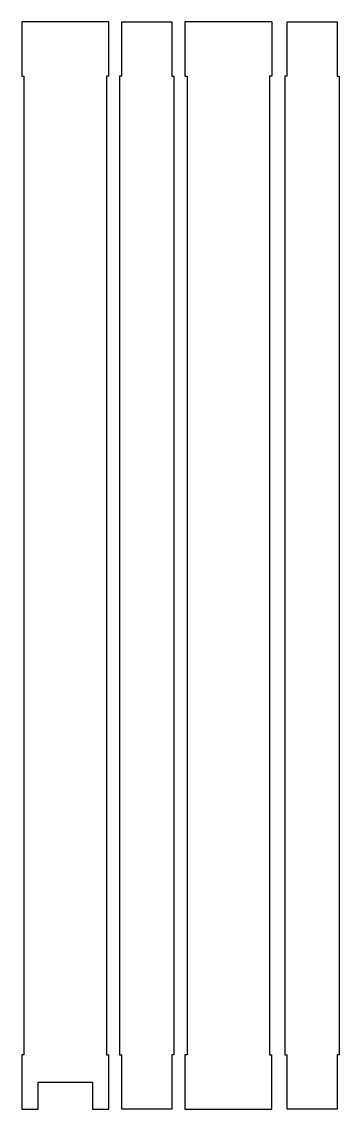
# Model space of a CAD drawing. Header units: millimetres. Extents: x -40 to 252, y 3 to 1003.
import ezdxf

# ---------------------------------------------------------------- set-up
doc = ezdxf.new("R2010")
doc.units = ezdxf.units.MM
doc.header["$MEASUREMENT"] = 0

msp = doc.modelspace()

# ---------------------------------------------------------------- linework, layer by layer
at = {"linetype": 'Continuous'}
for p, q in [((40, 953), (40, 1003)), ((52, 1003), (98, 1003)), ((52, 953), (52, 1003)), ((98, 1003), (98, 953)), ((190, 1003), (110, 1003)), ((110, 1003), (110, 953)), ((190, 1003), (190, 953)), ((204, 1003), (250, 1003)), ((204, 953), (204, 1003)), ((250, 1003), (250, 953)), ((-40, 953), (-38, 953)), ((-38, 953), (-38, 53)), ((40, 953), (38, 953)), ((38, 953), (38, 53)), ((52, 953), (50, 953)), ((50, 953), (50, 53)), ((98, 953), (100, 953)), ((100, 953), (100, 53)), ((110, 953), (112, 953)), ((112, 953), (112, 53)), ((190, 953), (188, 953)), ((188, 953), (188, 53)), ((204, 953), (202, 953)), ((202, 953), (202, 53)), ((250, 953), (252, 953)), ((252, 953), (252, 53)), ((-38, 53), (-40, 53)), ((-40, 53), (-40, 3)), ((38, 53), (40, 53)), ((50, 53), (52, 53)), ((52, 3), (52, 53)), ((100, 53), (98, 53)), ((98, 53), (98, 3)), ((110, 53), (110, 3)), ((112, 53), (110, 53)), ((188, 53), (190, 53)), ((190, 3), (190, 53)), ((202, 53), (204, 53)), ((204, 3), (204, 53)), ((250, 53), (250, 3)), ((252, 53), (250, 53)), ((98, 3), (52, 3)), ((110, 3), (190, 3)), ((250, 3), (204, 3))]:
    msp.add_line(p, q, dxfattribs=at)
for points in [[(40, 1003), (-40, 1003), (-40, 953)], [(-40, 3), (-25, 3), (-25, 28), (25, 28), (25, 3), (40, 3), (40, 53)]]:
    msp.add_lwpolyline(points)

doc.saveas('drawing.dxf')
